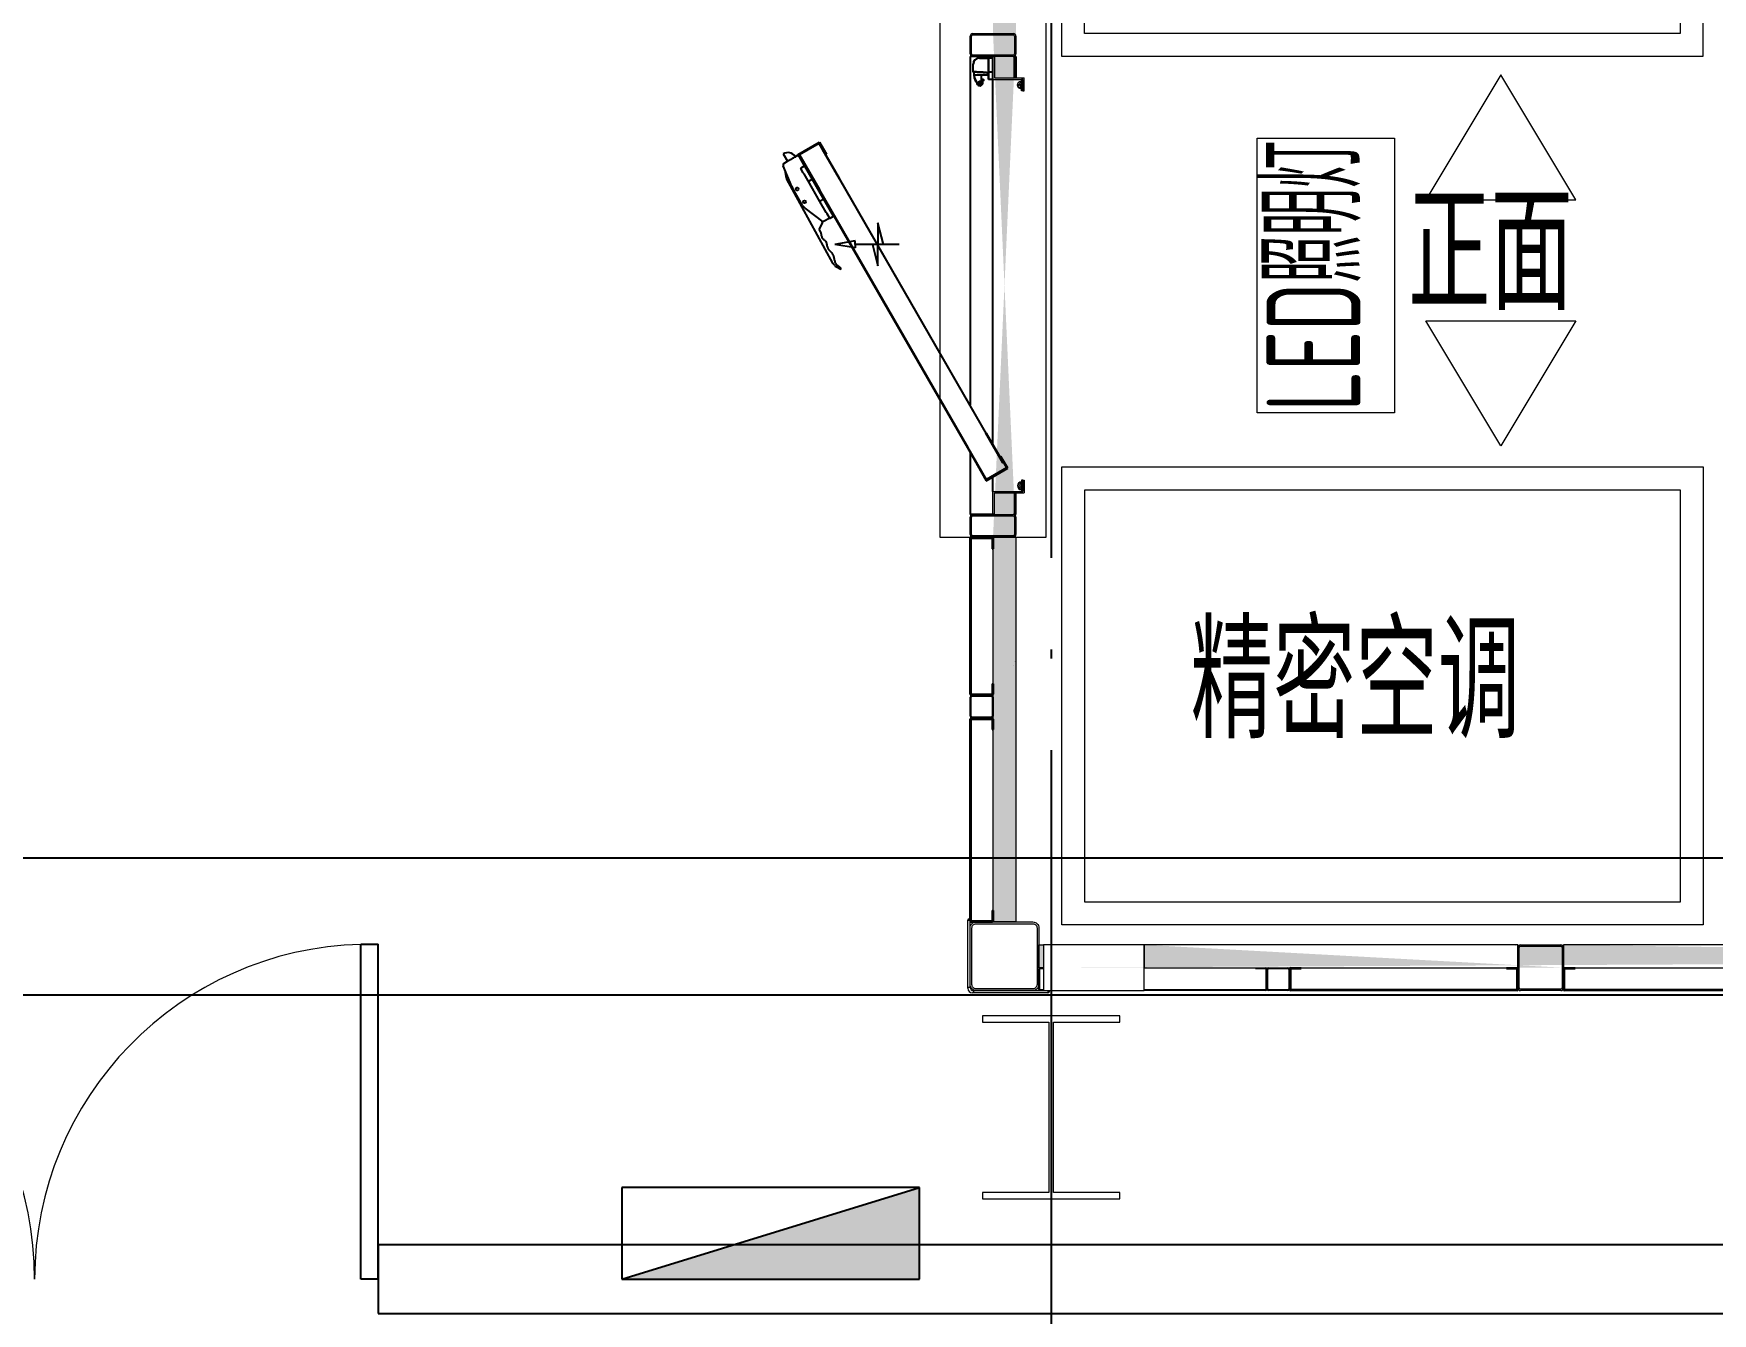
# Model space of a CAD drawing. Extents: x 758840 to 1108724, y -102573 to 143521.
# Drawn here: x 865511 to 869177, y 63888 to 66682 of the extents above; entities that cross this region are included whole.
import ezdxf

# ---------------------------------------------------------------- set-up
doc = ezdxf.new("R2010")
doc.units = 0
doc.header["$LTSCALE"] = 1000
doc.header["$MEASUREMENT"] = 0
for name, pattern in [('CENTER', [2, 1.25, -0.25, 0.25, -0.25]), ('DASHDOT', [1, 0.5, -0.25, 0, -0.25]), ('DOTE', [2.42, 2, -0.2, 0.02, -0.2])]:
    doc.linetypes.add(name, pattern=pattern)
for name, color, linetype in [('02电气-设备', 255, 'Continuous'), ('02电气-设备基础', 252, 'Continuous'), ('DOOR_FIRE', 4, 'Continuous'), ('DOTE', 8, 'DOTE'), ('DX', 3, 'DASHDOT'), ('EQUIP_消火栓', 7, 'Continuous'), ('HATCH', 4, 'Continuous'), ('hdt-101供电设计', 6, 'Continuous'), ('LWIRE', 1, 'Continuous'), ('WALL-MOVE', 6, 'Continuous'), ('空调标注', 3, 'Continuous')]:
    doc.layers.add(name, color=color, linetype=linetype)
for name, color, linetype, lineweight in [('ACS_KT_LH', 51, 'ACS-LH', 60), ('细实线', 3, 'Continuous', 5), ('钢柱', 51, 'Continuous', 13)]:
    doc.layers.add(name, color=color, linetype=linetype, lineweight=lineweight)
doc.styles.add('Huarun_ziti', font='gbenor.shx', dxfattribs={"width": 0.7, "bigfont": 'gbcbig.shx'})
doc.styles.get("Standard").update_dxf_attribs({"font": 'gbenor.shx', "bigfont": 'gbcbig.shx'})
doc.styles.add('宋体', font='', dxfattribs={"width": 0.7})
doc.styles.get('宋体').set_extended_font_data('SimSun')
doc.linetypes.add('ACS-LH', pattern='A,1,-0.25,1,-0.25,1,-0.25,1,-0.4,["LH",宋体,S=0.25,R=0,X=-0.2,Y=-0.1],-0.4', length=5.55)

# ---------------------------------------------------------------- blocks, each defined once
blk = doc.blocks.new('40KW CRAC-1')
at = {"layer": 'DX', "linetype": 'ByBlock', "lineweight": 13}
for points in [[(-1400, 0), (-1400, 1000), (0, 1000), (0, 0)], [(-1350, 50), (-1350, 950), (-50, 950), (-50, 50)]]:
    blk.add_lwpolyline(points, close=True, dxfattribs=at)
at = {"layer": 'LWIRE', "lineweight": -3}
blk.add_text('精密空调', height=250, dxfattribs=at).set_placement((-1118.9, 407.3))
blk = doc.blocks.new('dfgfdgdf')
at = {"lineweight": 15}
h = blk.add_hatch(dxfattribs=at)
h.set_pattern_fill('ANSI35', color=2, scale=0.9)
h.set_pattern_definition([(45, (0, 0), (-4.041115254, 4.041115254), []), (45, (4.041, 0), (-4.041115254, 4.041115254), [7.14375, -1.42875, 0, -1.42875])])
h.paths.add_polyline_path([(1999348.3, 678429.3), (1999331.3, 678429.3, 1)])
blk.add_line((1999352.3, 678432.3), (1999327.3, 678432.3))
at = {"color": 0, "lineweight": 15}
for p, q in [((1999352.3, 678432.3), (1999327.3, 678432.3)), ((1999327.3, 678432.3), (1999327.3, 678429.3)), ((1999327.3, 678429.3), (1999352.3, 678429.3)), ((1999352.3, 678432.3), (1999352.3, 678429.3))]:
    blk.add_line(p, q, dxfattribs=at)
blk.add_arc((1999339.8, 678429.3), 8.49, 180, 360, dxfattribs=at)
blk = doc.blocks.new('BD4-PAL0101-LVPM-07')
at = {"ltscale": 5}
h = blk.add_hatch(dxfattribs=at)
h.set_pattern_fill('隔热材料01', color=8, scale=80, angle=225)
h.set_pattern_definition([(135, (10236449.1, -3421976.445), (-28.28427125, -28.28427125), [4.0142, -35.9858]), (135, (10236470.29, -3421955.255), (-28.28427125, -28.28427125), [4.0142, -35.9858]), (315, (10236436.666, -3421950.493), (28.28427125, 28.28427125), [4.0142, -35.9858]), (315, (10236444.34, -3421942.82), (28.28427125, 28.28427125), [4.0142, -35.9858]), (45, (10236421.81, -3421956.26), (-28.28427125, 28.28427125), [40.0194, 0.0194]), (360, (10236431.123, -3421949.784), (28.2842, -28.2842), [3.4144, -53.1542]), (341.56505, (10236406.253, -3421978.068), (28.284169758, -28.28429741), [2.244, -87.1988]), (341.56505, (10236434.537, -3421949.784), (28.284169758, -28.28429741), [2.244, -87.1988]), (18.43495, (10236398.58, -3421979.487), (28.28429741, -28.28416976), [4.488, -84.9548]), (18.43495, (10236426.865, -3421951.203), (28.28429741, -28.28416976), [4.488, -84.9548]), (288.43495, (10236411.22, -3421981.616), (28.28429741, -28.284169758), [21.3712, -68.0716]), (288.43495, (10236439.504, -3421953.332), (28.28429741, -28.284169758), [21.3712, -68.0716]), (341.56505, (10236420.817, -3422004.729), (28.284169758, -28.28429741), [2.244, -87.1988]), (341.56505, (10236449.1, -3421976.445), (28.284169758, -28.28429741), [2.244, -87.1988]), (360, (10236451.23, -3421977.154), (28.2842, -28.2842), [3.4144, -53.1542]), (18.43495, (10236426.36, -3422005.44), (28.28429741, -28.28416976), [4.488, -84.9548]), (18.43495, (10236454.644, -3421977.154), (28.28429741, -28.28416976), [4.488, -84.9548]), (270, (10236471, -3421957.384), (28.2842, -28.2842), [3.4144, -53.1542]), (288.43495, (10236442.006, -3421983.539), (28.28429741, -28.284169758), [2.244, -87.1988]), (288.43495, (10236470.29, -3421955.255), (28.28429741, -28.284169758), [2.244, -87.1988]), (251.56505, (10236442.716, -3421989.082), (28.28416976, -28.28429741), [4.488, -84.9548]), (251.56505, (10236471, -3421960.798), (28.28416976, -28.28429741), [4.488, -84.9548]), (341.56505, (10236418.894, -3421973.943), (28.284169758, -28.28429741), [21.3712, -68.0716]), (341.56505, (10236447.178, -3421945.658), (28.284169758, -28.28429741), [21.3712, -68.0716]), (270, (10236443.63, -3421937.277), (28.2842, -28.2842), [3.4144, -53.1542]), (288.43495, (10236415.346, -3421968.975), (28.28429741, -28.284169758), [2.244, -87.1988]), (288.43495, (10236443.63, -3421940.691), (28.28429741, -28.284169758), [2.244, -87.1988]), (251.56505, (10236416.765, -3421961.303), (28.28416976, -28.28429741), [4.488, -84.9548]), (251.56505, (10236445.05, -3421933.02), (28.28416976, -28.28429741), [4.488, -84.9548])])
edge = h.paths.add_edge_path()
edge.add_line((1914681.1, 709223.1), (1914681.1, 710173.1))
edge.add_line((1914631.1, 710173.1), (1914631.1, 709223.1))
edge.add_line((1914681.1, 708123.1), (1914681.1, 707283.1))
edge.add_line((1914631.1, 707283.1), (1914631.1, 708123.1))
h = blk.add_hatch(dxfattribs=at)
h.set_pattern_fill('隔热材料01', color=8, scale=80, angle=45)
h.set_pattern_definition([(315, (-6393581, 4851932.706), (28.28427125, 28.28427125), [4.0142, -35.9858]), (315, (-6393602.19, 4851911.516), (28.28427125, 28.28427125), [4.0142, -35.9858]), (135, (-6393568.565, 4851906.755), (-28.28427125, -28.28427125), [4.0142, -35.9858]), (135, (-6393576.24, 4851899.08), (-28.28427125, -28.28427125), [4.0142, -35.9858]), (225, (-6393553.707, 4851912.52), (28.28427125, -28.28427125), [40.0194, 0.0194]), (180, (-6393563.022, 4851906.045), (-28.2842, 28.2842), [3.4144, -53.1542]), (161.56505, (-6393538.152, 4851934.33), (-28.284169758, 28.28429741), [2.244, -87.1988]), (161.56505, (-6393566.436, 4851906.045), (-28.284169758, 28.28429741), [2.244, -87.1988]), (198.43495, (-6393530.48, 4851935.75), (-28.28429741, 28.28416976), [4.488, -84.9548]), (198.43495, (-6393558.764, 4851907.464), (-28.28429741, 28.28416976), [4.488, -84.9548]), (108.43495, (-6393543.119, 4851937.877), (-28.28429741, 28.284169758), [21.3712, -68.0716]), (108.43495, (-6393571.403, 4851909.593), (-28.28429741, 28.284169758), [21.3712, -68.0716]), (161.56505, (-6393552.715, 4851960.99), (-28.284169758, 28.28429741), [2.244, -87.1988]), (161.56505, (-6393581, 4851932.706), (-28.284169758, 28.28429741), [2.244, -87.1988]), (180, (-6393583.129, 4851933.415), (-28.2842, 28.2842), [3.4144, -53.1542]), (198.43495, (-6393558.26, 4851961.7), (-28.28429741, 28.28416976), [4.488, -84.9548]), (198.43495, (-6393586.543, 4851933.415), (-28.28429741, 28.28416976), [4.488, -84.9548]), (90, (-6393602.9, 4851913.645), (-28.2842, 28.2842), [3.4144, -53.1542]), (108.43495, (-6393573.905, 4851939.8), (-28.28429741, 28.284169758), [2.244, -87.1988]), (108.43495, (-6393602.19, 4851911.516), (-28.28429741, 28.284169758), [2.244, -87.1988]), (71.56505, (-6393574.615, 4851945.343), (-28.28416976, 28.28429741), [4.488, -84.9548]), (71.56505, (-6393602.9, 4851917.06), (-28.28416976, 28.28429741), [4.488, -84.9548]), (161.56505, (-6393550.793, 4851930.204), (-28.284169758, 28.28429741), [21.3712, -68.0716]), (161.56505, (-6393579.077, 4851901.92), (-28.284169758, 28.28429741), [21.3712, -68.0716]), (90, (-6393575.53, 4851893.538), (-28.2842, 28.2842), [3.4144, -53.1542]), (108.43495, (-6393547.244, 4851925.237), (-28.28429741, 28.284169758), [2.244, -87.1988]), (108.43495, (-6393575.529, 4851896.952), (-28.28429741, 28.284169758), [2.244, -87.1988]), (71.56505, (-6393548.664, 4851917.564), (-28.28416976, 28.28429741), [4.488, -84.9548]), (71.56505, (-6393576.948, 4851889.28), (-28.28416976, 28.28429741), [4.488, -84.9548])])
edge = h.paths.add_edge_path()
edge.add_line((1914731.1, 707183.1), (1914731.1, 707233.1))
edge.add_line((1914741, 707233.1), (1914741, 707183.1))
edge.add_line((1914961.1, 707183.1), (1915777, 707183.1))
edge.add_line((1915777, 707233.1), (1914961.1, 707233.1))
edge.add_line((1915877, 707183.1), (1917641.1, 707183.1))
edge.add_line((1917641.1, 707233.1), (1915877, 707233.1))
edge.add_line((1919291.1, 707183.1), (1924487.1, 707183.1))
edge.add_line((1924487.1, 707233.1), (1919291.1, 707233.1))
edge.add_line((1924587.1, 707183.1), (1928137.1, 707183.1))
edge.add_line((1928137.1, 707233.1), (1924587.1, 707233.1))
edge = h.paths.add_edge_path(flags=17)
edge.add_line((1924487.1, 707183.1), (1924487.1, 707233.1))
edge.add_line((1924587.1, 707233.1), (1924587.1, 707183.1))
edge.add_line((1919291.1, 707233.1), (1919291.1, 707183.1))
edge.add_line((1917641.1, 707183.1), (1917641.1, 707233.1))
edge.add_line((1914961.1, 707233.1), (1914961.1, 707183.1))
edge.add_line((1928137.1, 707183.1), (1928137.1, 707233.1))
at = {"layer": 'HATCH'}
h = blk.add_hatch(dxfattribs=at)
h.set_pattern_fill('ANSI32', color=256, angle=240)
h.set_pattern_definition([(285, (2209968.956, 1777482.53), (9.200443495, 2.465251405), []), (285, (2209966.711, 1777478.641), (9.200443495, 2.465251405), [])])
h.paths.add_polyline_path([(1914251.6, 708983.1), (1914208.3, 708958.1), (1914252, 708882.4), (1914250.6, 708880.8), (1914205.6, 708958.8), (1914252.3, 708985.8), (1914267.3, 708959.8), (1914265.6, 708958.8), (1914258.6, 708971)])
h = blk.add_hatch(dxfattribs=at)
h.set_pattern_fill('ISO02W100', color=256, scale=0.5, angle=330)
h.set_pattern_definition([(330, (2209968.9557, 1777482.5296), (1.25, 2.1650635095), [6, -1.5])])
h.paths.add_polyline_path([(1914258.6, 708971), (1914265.6, 708958.8), (1914295.6, 708906.8), (1914294.8, 708906.3), (1914257.7, 708970.5)])
h = blk.add_hatch(dxfattribs=at)
h.set_pattern_fill('ANSI32', color=256, angle=180)
h.set_pattern_definition([(225, (4927132.672, 1697487.364), (6.73519209, -6.73519209), []), (225, (4927128.182, 1697487.364), (6.73519209, -6.73519209), [])])
h.paths.add_polyline_path([(1914660.4, 708274.4), (1914617.1, 708249.4), (1914573.4, 708325.1), (1914571.4, 708324.7), (1914616.4, 708246.7), (1914663.2, 708273.7), (1914648.2, 708299.6), (1914646.4, 708298.6), (1914653.4, 708286.5)])
h = blk.add_hatch(dxfattribs=at)
h.set_pattern_fill('ISO02W100', color=256, scale=0.5, angle=270)
h.set_pattern_definition([(270, (4927132.6724, 1697487.3644), (2.5, -5e-16), [6, -1.5])])
h.paths.add_polyline_path([(1914653.4, 708286.5), (1914646.4, 708298.6), (1914616.4, 708350.7), (1914615.5, 708350.2), (1914652.6, 708286)])
at = {"lineweight": 15}
for p, q in [((1914514.8, 709317.6), (1914514.8, 708123.1)), ((1914747.3, 708123.1), (1914747.3, 709317.6)), ((1914631, 709173.1), (1914631, 709123.1)), ((1914634, 709173.1), (1914634, 709126.1)), ((1914634, 709126.1), (1914699, 709126.1)), ((1914699, 709098.1), (1914699, 709126.1)), ((1914631, 709123.1), (1914696, 709123.1)), ((1914696, 709123.1), (1914696, 709098.1)), ((1914696, 709098.1), (1914699, 709098.1)), ((1914696, 708223.1), (1914696, 708248.1)), ((1914696, 708248.1), (1914699, 708248.1)), ((1914699, 708248.1), (1914699, 708220.1)), ((1914631, 708173.1), (1914631, 708223.1)), ((1914631, 708223.1), (1914696, 708223.1)), ((1914634, 708173.1), (1914634, 708220.1)), ((1914634, 708220.1), (1914699, 708220.1)), ((1914514.8, 708123.1), (1914747.3, 708123.1)), ((1914631.1, 707283.1), (1914631.1, 708123.1)), ((1914631.1, 708123.1), (1914681.1, 708123.1)), ((1914681.1, 708123.1), (1914681.1, 707283.1)), ((1914681.1, 707283.1), (1914631.1, 707283.1)), ((1914731.1, 707183.1), (1914731.1, 707233.1)), ((1914731.1, 707233.1), (1914741, 707233.1)), ((1914741, 707233.1), (1914741, 707183.1)), ((1915777, 707233.1), (1914961.1, 707233.1)), ((1914961.1, 707233.1), (1914961.1, 707183.1)), ((1915777, 707183.1), (1915777, 707233.1)), ((1915877, 707233.1), (1915877, 707183.1)), ((1917641.1, 707233.1), (1915877, 707233.1)), ((1914741, 707183.1), (1914731.1, 707183.1)), ((1914741, 707181.1), (1914741, 707183.1)), ((1914961.1, 707183.1), (1915777, 707183.1)), ((1915877, 707183.1), (1917641.1, 707183.1)), ((1914741, 707133.1), (1914741, 707135.1)), ((1914961.1, 707133.1), (1914961.1, 707135.1))]:
    blk.add_line(p, q, dxfattribs=at)
at = {"lineweight": -3}
for p, q in [((1914631, 709173.1), (1914581, 709173.1)), ((1914581, 709173.1), (1914581, 708412)), ((1914631, 708323.4), (1914631, 709123.1)), ((1914581, 708308), (1914581, 708173.1)), ((1914631, 708223.1), (1914631, 708255.1)), ((1914631, 708173.1), (1914581.1, 708173.1))]:
    blk.add_line(p, q, dxfattribs=at)
at = {"linetype": 'Continuous'}
for p, q in [((1914601.5, 709170.1), (1914601.5, 709169.6)), ((1914601.5, 709170.1), (1914631, 709170.1)), ((1914601.5, 709169.6), (1914621.5, 709169.6)), ((1914621, 709170.1), (1914621, 709134.8)), ((1914621.5, 709123.6), (1914621.5, 709169.5)), ((1914622, 709170.1), (1914622, 709169.8)), ((1914622, 709169.8), (1914631, 709169.8)), ((1914622, 709123.1), (1914622, 709169.7)), ((1914631, 709123.1), (1914631, 709170.1)), ((1914587.5, 709139.6), (1914587.5, 709156.1)), ((1914587.5, 709156.1), (1914588, 709156.1)), ((1914587.5, 709139.6), (1914588, 709139.6)), ((1914588, 709139.6), (1914588, 709156.1)), ((1914588, 709139.1), (1914588, 709139.6)), ((1914589.1, 709139.1), (1914589.1, 709132.2)), ((1914621.4, 709132.2), (1914589.1, 709132.2)), ((1914589.6, 709132.5), (1914589.6, 709139.1)), ((1914613.9, 709132.7), (1914597.3, 709132.7)), ((1914605.7, 709115.7), (1914605.7, 709132.2)), ((1914606.2, 709115.7), (1914606.2, 709132.7)), ((1914616.3, 709137.8), (1914616.2, 709137.3)), ((1914621.5, 709134.8), (1914621, 709134.8)), ((1914622, 709139.4), (1914631, 709139.4)), ((1914600.3, 709112.7), (1914600, 709112.3)), ((1914605.7, 709115.7), (1914606.2, 709115.7)), ((1914631, 709123.1), (1914622, 709123.1))]:
    blk.add_line(p, q, dxfattribs=at)
for p, q in [((1914632.5, 709173.1), (1914631, 709173.1)), ((1914205.6, 708958.8), (1914252.3, 708985.8)), ((1914251.6, 708983.1), (1914208.3, 708958.1)), ((1914265.6, 708958.8), (1914251.6, 708983.1)), ((1914252.3, 708985.8), (1914267.3, 708959.8)), ((1914250.6, 708880.8), (1914205.6, 708958.8)), ((1914283.1, 708824.4), (1914205.6, 708958.8)), ((1914208.3, 708958.1), (1914252, 708882.4)), ((1914620.1, 708344.2), (1914258.6, 708971)), ((1914267.3, 708959.8), (1914265.6, 708958.8)), ((1914294.8, 708906.3), (1914295.6, 708906.8)), ((1914294.8, 708906.3), (1914619.3, 708343.7)), ((1914250.6, 708880.8), (1914252, 708882.4)), ((1914250.6, 708880.8), (1914575.1, 708318.2)), ((1914576.8, 708319.2), (1914252, 708882.4)), ((1914391.9, 708762.8), (1914379.9, 708809.5)), ((1914379.9, 708809.5), (1914379.9, 708762.7)), ((1914329.9, 708770.4), (1914285.5, 708762.8)), ((1914329.9, 708755.3), (1914285.5, 708762.8)), ((1914329.9, 708762.8), (1914329.9, 708770.4)), ((1914425.9, 708762.8), (1914329.9, 708762.8)), ((1914329.9, 708762.8), (1914329.9, 708755.3)), ((1914367.9, 708762.8), (1914379.9, 708715.8)), ((1914379.9, 708715.8), (1914379.9, 708762.7)), ((1914571.4, 708324.7), (1914573.4, 708325.1)), ((1914571.4, 708324.7), (1914573.4, 708325.1)), ((1914571.4, 708324.7), (1914616.4, 708246.7)), ((1914617.1, 708249.4), (1914573.4, 708325.1)), ((1914615.5, 708350.2), (1914616.4, 708350.7)), ((1914615.5, 708350.2), (1914616.4, 708350.7)), ((1914648.2, 708299.6), (1914646.4, 708298.6)), ((1914646.4, 708298.6), (1914660.4, 708274.4)), ((1914663.2, 708273.7), (1914648.2, 708299.6)), ((1914616.4, 708246.7), (1914663.2, 708273.7)), ((1914660.4, 708274.4), (1914617.1, 708249.4)), ((1914634, 708173.1), (1914631, 708173.1))]:
    blk.add_line(p, q)
at = {"linetype": 'Continuous', "lineweight": 25}
for p, q in [((1914172.9, 708960.5), (1914182.3, 708944.3)), ((1914174.3, 708939.3), (1914182.3, 708944.3)), ((1914205.6, 708958.8), (1914199.2, 708954.8)), ((1914205.6, 708958.8), (1914206, 708958)), ((1914206, 708958), (1914206.1, 708958)), ((1914219.7, 708934.4), (1914206.1, 708958)), ((1914191.6, 708889.4), (1914172.8, 708934.4)), ((1914179.1, 708911.9), (1914177, 708924.3)), ((1914281.3, 708721.9), (1914181.2, 708905.4)), ((1914216.8, 708919.3), (1914211.7, 708928.3)), ((1914211.9, 708929.9), (1914219.7, 708934.4)), ((1914218.4, 708916.6), (1914216.8, 708919.3)), ((1914227.2, 708901.2), (1914218.4, 708916.6)), ((1914219.7, 708934.4), (1914225.1, 708924.9)), ((1914225.1, 708924.9), (1914227, 708921.6)), ((1914227, 708921.6), (1914236.4, 708905.4)), ((1914228.6, 708900.9), (1914236.4, 708905.4)), ((1914236.4, 708905.4), (1914261.4, 708862.1)), ((1914182.8, 708902.6), (1914182.6, 708902.5)), ((1914191, 708887.1), (1914191.2, 708887.2)), ((1914215.4, 708847.7), (1914193.3, 708886)), ((1914253.2, 708856.2), (1914227.2, 708901.2)), ((1914259.9, 708812.1), (1914220.7, 708841.8)), ((1914267, 708832.3), (1914253.2, 708856.2)), ((1914253.6, 708857.6), (1914261.4, 708862.1)), ((1914261.4, 708862.1), (1914275.7, 708837.3)), ((1914268.6, 708829.7), (1914267, 708832.3)), ((1914275.7, 708837.3), (1914277.6, 708834)), ((1914277.6, 708834), (1914283.1, 708824.4)), ((1914258.1, 708809.7), (1914251.6, 708795.6)), ((1914255.1, 708789.2), (1914251.6, 708795.6)), ((1914258, 708812.3), (1914256.9, 708814.3)), ((1914274.6, 708819.9), (1914260.9, 708812.6)), ((1914273.8, 708820.5), (1914268.6, 708829.7)), ((1914275.4, 708819.9), (1914283.1, 708824.4)), ((1914290.4, 708712.6), (1914296.7, 708708.9)), ((1914294.9, 708714.7), (1914299.5, 708710.4)), ((1914296.7, 708708.9), (1914299.5, 708710.4)), ((1914581.1, 707780.3), (1914581.1, 708120.9)), ((1914583.1, 707780.3), (1914583.1, 708120.9)), ((1914583.3, 708123.1), (1914628.9, 708123.1)), ((1914583.3, 708121.1), (1914628.9, 708121.1)), ((1914629.1, 708120.9), (1914629.1, 708098.1)), ((1914631.1, 708120.9), (1914631.1, 708098.1)), ((1914629.1, 708098.1), (1914631.1, 708098.1)), ((1914628.9, 707780.1), (1914583.3, 707780.1)), ((1914583.3, 707778.1), (1914628.9, 707778.1)), ((1914628.9, 707778.1), (1914583.3, 707778.1)), ((1914629.1, 707803.1), (1914631.1, 707803.1)), ((1914629.1, 707803.1), (1914629.1, 707780.3)), ((1914631.1, 707803.1), (1914631.1, 707780.3)), ((1914581.1, 707285.3), (1914581.1, 707725.9)), ((1914583.1, 707285.3), (1914583.1, 707725.9)), ((1914583.3, 707728.1), (1914628.9, 707728.1)), ((1914583.3, 707726.1), (1914628.9, 707726.1)), ((1914629.1, 707725.9), (1914629.1, 707703.1)), ((1914629.1, 707703.1), (1914631.1, 707703.1)), ((1914631.1, 707725.9), (1914631.1, 707703.1)), ((1914629.1, 707308.1), (1914631.1, 707308.1)), ((1914629.1, 707308.1), (1914629.1, 707285.3)), ((1914631.1, 707308.1), (1914631.1, 707285.3)), ((1914628.9, 707285.1), (1914583.3, 707285.1)), ((1914628.9, 707283.1), (1914583.3, 707283.1)), ((1914583.3, 707283.1), (1914628.9, 707283.1)), ((1915281.3, 707183.1), (1915304.1, 707183.1)), ((1915304.1, 707181.1), (1915304.1, 707183.1)), ((1915752.1, 707181.1), (1915752.1, 707183.1)), ((1915752.1, 707183.1), (1915774.9, 707183.1)), ((1915879.2, 707183.1), (1915902, 707183.1)), ((1915902, 707181.1), (1915902, 707183.1)), ((1915279.1, 707135.3), (1915279.1, 707180.9)), ((1915281.1, 707135.3), (1915281.1, 707180.9)), ((1915281.3, 707181.1), (1915304.1, 707181.1)), ((1915752.1, 707181.1), (1915774.9, 707181.1)), ((1915775.1, 707180.9), (1915775.1, 707135.3)), ((1915777.1, 707135.3), (1915777.1, 707180.9)), ((1915777.1, 707180.9), (1915777.1, 707135.3)), ((1915877, 707135.3), (1915877, 707180.9)), ((1915879, 707135.3), (1915879, 707180.9)), ((1915879.2, 707181.1), (1915902, 707181.1)), ((1915774.9, 707135.1), (1915281.3, 707135.1)), ((1915774.9, 707133.1), (1915281.3, 707133.1)), ((1916429.5, 707135.1), (1915879.2, 707135.1)), ((1916429.5, 707133.1), (1915879.2, 707133.1))]:
    blk.add_line(p, q, dxfattribs=at)
at = {"linetype": 'ByBlock', "lineweight": 15}
for p, q in [((1914681.1, 708123.1), (1914581.1, 708123.1)), ((1914576.1, 707138.1), (1914576.1, 707287.1)), ((1914576.1, 707287.1), (1914581.1, 707287.1)), ((1914731.1, 707233.1), (1914731.1, 707133.1)), ((1914961.1, 707233.1), (1914741, 707233.1)), ((1914741, 707233.1), (1914741, 707133.1)), ((1914961.1, 707133.1), (1914961.1, 707233.1)), ((1914581.1, 707140.1), (1914576.1, 707140.1)), ((1914751.1, 707128.1), (1914586.1, 707128.1)), ((1914588.1, 707133.1), (1914588.1, 707128.1)), ((1914741, 707133.1), (1914961.1, 707133.1)), ((1914751.1, 707133.1), (1914751.1, 707128.1))]:
    blk.add_line(p, q, dxfattribs=at)
at = {"linetype": 'Continuous', "lineweight": 15}
for p, q in [((1914658.6, 708122.6), (1914658.6, 708122.6)), ((1914680.8, 708077.7), (1914680.8, 708077.7)), ((1914675.6, 707843.3), (1914675.6, 707843.3)), ((1914677.4, 707851.3), (1914677.4, 707851.3)), ((1914679.5, 707851.8), (1914679.5, 707851.8)), ((1914680.3, 707830.7), (1914680.3, 707830.7)), ((1914632.2, 707764.1), (1914632.2, 707764.1)), ((1915757.9, 707232.4), (1915757.9, 707232.4)), ((1915772.6, 707231.9), (1915772.6, 707231.9)), ((1914733.3, 707183.1), (1914741, 707183.1)), ((1915204.1, 707181.1), (1915204.1, 707183.1)), ((1915204.1, 707183.1), (1915226.9, 707183.1)), ((1915271.7, 707183.6), (1915271.7, 707183.6)), ((1914731.1, 707135.3), (1914731.1, 707180.9)), ((1914733.1, 707135.3), (1914733.1, 707180.9)), ((1914733.3, 707181.1), (1914741, 707181.1)), ((1915204.1, 707181.1), (1915226.9, 707181.1)), ((1915227.1, 707180.9), (1915227.1, 707135.3)), ((1915229.1, 707135.3), (1915229.1, 707180.9)), ((1915229.1, 707180.9), (1915229.1, 707135.3)), ((1914741, 707135.1), (1914733.3, 707135.1)), ((1914741, 707133.1), (1914733.3, 707133.1)), ((1915226.9, 707135.1), (1914961.1, 707135.1)), ((1915226.9, 707133.1), (1914961.1, 707133.1))]:
    blk.add_line(p, q, dxfattribs=at)
for points in [[(1914681, 709173.1), (1914681, 709126.1), (1914678.3, 709126.1), (1914678.3, 709173.1)], [(1914681, 708173.1), (1914681, 708220.1), (1914678.3, 708220.1), (1914678.3, 708173.1)]]:
    blk.add_lwpolyline(points, close=True)
at = {"linetype": 'Continuous', "lineweight": 25, "flags": 128}
for points in [[(1914182.3, 708944.3), (1914182.4, 708944.3), (1914182.7, 708944.5), (1914183.2, 708944.8), (1914183.9, 708945.2), (1914184.8, 708945.7), (1914185.8, 708946.3), (1914187.1, 708947), (1914188.4, 708947.8), (1914190, 708948.7), (1914191.7, 708949.7), (1914193.5, 708950.7), (1914195.4, 708951.8), (1914197.4, 708953), (1914199.5, 708954.2), (1914201.6, 708955.4), (1914203.8, 708956.7), (1914206, 708958)], [(1914191, 708887.1), (1914190.9, 708887.2), (1914190.8, 708887.6), (1914190.5, 708888.1), (1914190.1, 708888.8), (1914189.6, 708889.6), (1914189.1, 708890.6), (1914188.5, 708891.7), (1914187.8, 708892.9), (1914187.1, 708894.2), (1914186.4, 708895.5), (1914185.8, 708896.7), (1914185.1, 708897.9), (1914184.5, 708899), (1914183.9, 708900), (1914183.5, 708900.9), (1914183.1, 708901.6), (1914182.8, 708902.1), (1914182.7, 708902.4), (1914182.6, 708902.5), (1914182.6, 708902.5)], [(1914260.9, 708812.6), (1914260.7, 708812.5), (1914260.5, 708812.4), (1914260.4, 708812.3), (1914260.2, 708812.2), (1914260.1, 708812.1), (1914260, 708812.1), (1914260, 708812.1), (1914259.9, 708812.1)]]:
    blk.add_lwpolyline(points, dxfattribs=at)
for points in [[(1914295.6, 708906.8), (1914258.6, 708971), (1914257.7, 708970.5), (1914294.8, 708906.3)], [(1914616.4, 708350.7), (1914653.4, 708286.5), (1914652.6, 708286), (1914615.5, 708350.2)]]:
    blk.add_lwpolyline(points)
at = {"linetype": 'Continuous'}
for radius in [3.25, 1.75]:
    blk.add_circle((1914602.1, 709115.7), radius, dxfattribs=at)
blk.add_circle((1914608.6, 709121.4), 1.99)
at = {"linetype": 'Continuous', "lineweight": 25}
for centre in [(1914203.2, 708883.6), (1914219.2, 708855.8)]:
    blk.add_circle(centre, 3, dxfattribs=at)
at = {"linetype": 'Continuous'}
for centre, radius, start, end in [((1914601.5, 709156.1), 14, 90, 180), ((1914601.5, 709156.1), 13.5, 90, 180), ((1914622, 709169.6), 0.5, 90.0307, 180.0307), ((1914615, 709169.5), 6.52, 359.9998, 0.7102), ((1914618.7, 709169.7), 3.26, 359.9989, 1.4196), ((1914588, 709139.6), 0.5, 180, 269.877), ((1914587.5, 708906.6), 232.9, 82.8973, 89.877), ((1914587.5, 708906.6), 232.4, 82.8973, 89.877), ((1914612.7, 709132.2), 23.6, 180, 237.6083), ((1914612.7, 709132.2), 23.1, 180, 237.6083), ((1914615.5, 709131.3), 6, 0, 82.8973), ((1914615.5, 709131.3), 6.5, 32.2064, 82.8973), ((1914609.2, 709131.2), 12.3, 6.639, 8.0783), ((1914609.5, 709131.3), 12, 6.1504, 6.6338), ((1914602.1, 709115.7), 6.5, 177.5273, 50.7667), ((1914602.1, 709115.7), 6, 181.7783, 46.7896), ((1914602.2, 709115.7), 4, 237.6083, 0), ((1914602.2, 709115.7), 3.5, 237.6083, 0), ((1914622, 709123.6), 0.5, 180, 270)]:
    blk.add_arc(centre, radius, start, end, dxfattribs=at)
at = {"linetype": 'Continuous', "lineweight": 25}
for centre, radius, start, end in [((1914182.9, 708943.2), 20, 35.6951, 119.9999), ((1914176.5, 708935.9), 4, 121.9999, 202.7467), ((1914198.9, 708914.9), 20, 188.5112, 190.4112), ((1914219.3, 708901), 30, 202.7467, 209.9999), ((1914228.1, 708901.7), 1, 209.9935, 299.9935), ((1914232.7, 708857.7), 20, 209.9999, 232.8925), ((1914254.1, 708856.7), 1, 119.9935, 209.9935), ((1914255.4, 708810.9), 3, 335.366, 28.1526), ((1914303.2, 708734.1), 25, 224.8765, 239.298), ((1914583.3, 708120.9), 2.2, 90, 180), ((1914583.3, 708120.9), 0.2, 90, 180), ((1914628.9, 708120.9), 2.2, 0, 90), ((1914628.9, 708120.9), 0.2, 0, 90), ((1914583.3, 707780.3), 2.2, 180, 270), ((1914583.3, 707780.3), 0.2, 180, 270), ((1914628.9, 707780.3), 0.2, 270, 0), ((1914628.9, 707780.3), 2.2, 270, 0), ((1914583.3, 707725.9), 2.2, 90, 180), ((1914583.3, 707725.9), 0.2, 90, 180), ((1914628.9, 707725.9), 2.2, 0, 90), ((1914628.9, 707725.9), 0.2, 0, 90), ((1914583.3, 707285.3), 2.2, 180, 270), ((1914583.3, 707285.3), 0.2, 180, 270), ((1914628.9, 707285.3), 0.2, 270, 0), ((1914628.9, 707285.3), 2.2, 270, 0), ((1915281.3, 707180.9), 2.2, 90, 180), ((1915774.9, 707180.9), 2.2, 0, 90), ((1915879.2, 707180.9), 2.2, 90, 180), ((1915281.3, 707180.9), 0.2, 90, 180), ((1915774.9, 707180.9), 0.2, 0, 90), ((1915879.2, 707180.9), 0.2, 90, 180), ((1915281.3, 707135.3), 2.2, 180, 270), ((1915281.3, 707135.3), 0.2, 180, 270), ((1915774.9, 707135.3), 0.2, 270, 0), ((1915774.9, 707135.3), 2.2, 270, 0), ((1915879.2, 707135.3), 2.2, 180, 270), ((1915879.2, 707135.3), 0.2, 180, 270)]:
    blk.add_arc(centre, radius, start, end, dxfattribs=at)
at = {"linetype": 'ByBlock', "lineweight": 15}
for centre, radius, start, end in [((1914579.1, 707287.1), 3, 90, 180), ((1914586.1, 707138.1), 10, 180, 270), ((1914588.1, 707140.1), 7, 180, 270), ((1914751.1, 707131.1), 3, 270, 0)]:
    blk.add_arc(centre, radius, start, end, dxfattribs=at)
at = {"linetype": 'Continuous', "lineweight": 15}
for centre, radius, start, end in [((1914733.3, 707180.9), 2.2, 90, 180), ((1915226.9, 707180.9), 2.2, 0, 90), ((1914733.3, 707180.9), 0.2, 90, 180), ((1915226.9, 707180.9), 0.2, 0, 90), ((1914733.3, 707135.3), 2.2, 180, 270), ((1914733.3, 707135.3), 0.2, 180, 270), ((1915226.9, 707135.3), 0.2, 270, 0), ((1915226.9, 707135.3), 2.2, 270, 0)]:
    blk.add_arc(centre, radius, start, end, dxfattribs=at)
at = {"linetype": 'Continuous', "lineweight": 25}
for centre, major_axis, ratio, start_param, end_param in [((1914212.5, 708928.8), (-0.65, 1.12), 0.770402, 0, 1.570796), ((1914274.7, 708821), (-0.65, 1.13), 0.766044, 1.570796, 2.407056), ((1914274.7, 708821), (-0.65, 1.13), 0.766044, 2.407056, 3.141593)]:
    blk.add_ellipse(centre, major_axis=major_axis, ratio=ratio, start_param=start_param, end_param=end_param, dxfattribs=at)
at = {"linetype": 'Continuous'}
for points, knots in [([(1914621.5, 709169.6), (1914621.5, 709169.7), (1914621.6, 709169.7), (1914621.7, 709169.8), (1914621.8, 709169.8), (1914621.9, 709169.8), (1914622, 709169.8)], [0, 0, 0, 0, 0.389192, 0.527509, 0.678026, 1, 1, 1, 1]), ([(1914621.5, 709169.5), (1914621.5, 709169.5), (1914621.5, 709169.6), (1914621.5, 709169.6), (1914621.6, 709169.6), (1914621.7, 709169.7), (1914621.8, 709169.7), (1914621.9, 709169.7), (1914622, 709169.7)], [0, 0, 0, 0, 0.080311, 0.16989, 0.274034, 0.394487, 0.679099, 1, 1, 1, 1]), ([(1914597.3, 709132.7), (1914597.3, 709132.7), (1914597.2, 709132.7), (1914597.1, 709132.7), (1914597, 709132.7), (1914597, 709132.7), (1914596.9, 709132.7), (1914596.8, 709132.7), (1914596.8, 709132.7), (1914596.8, 709132.6), (1914596.8, 709132.6), (1914596.8, 709132.6)], [0, 0, 0, 0, 0.193349, 0.37967, 0.551242, 0.701751, 0.82558, 0.91801, 0.975918, 0.991706, 1, 1, 1, 1]), ([(1914597.3, 709132.5), (1914597.2, 709132.5), (1914597.1, 709132.5), (1914597, 709132.4), (1914596.9, 709132.4), (1914596.8, 709132.3), (1914596.8, 709132.3), (1914596.8, 709132.2), (1914596.8, 709132.2)], [0, 0, 0, 0, 0.318418, 0.601539, 0.722113, 0.826859, 0.917754, 1, 1, 1, 1]), ([(1914597.3, 709132.2), (1914597.3, 709132.2), (1914597.3, 709132.2), (1914597.3, 709132.2), (1914597.3, 709132.2), (1914597.3, 709132.2), (1914597.3, 709132.3), (1914597.3, 709132.3), (1914597.3, 709132.3), (1914597.3, 709132.4), (1914597.3, 709132.4), (1914597.3, 709132.5)], [0, 0, 0, 0, 0.004306, 0.017161, 0.038493, 0.068226, 0.152399, 0.268094, 0.413401, 0.585904, 1, 1, 1, 1]), ([(1914621, 709134.8), (1914621, 709134.7), (1914621.2, 709134.1), (1914621.3, 709133.4), (1914621.4, 709133)], [0, 0, 0, 0, 0.25148, 1, 1, 1, 1]), ([(1914621.5, 709139.2), (1914621.5, 709139.2), (1914621.5, 709139.2), (1914621.5, 709139.3), (1914621.6, 709139.3), (1914621.7, 709139.4), (1914621.8, 709139.4), (1914621.9, 709139.4), (1914622, 709139.4)], [0, 0, 0, 0, 0.080311, 0.16989, 0.274034, 0.394487, 0.679099, 1, 1, 1, 1])]:
    blk.add_open_spline(points, degree=3, knots=knots, dxfattribs=at)
at = {"linetype": 'Continuous', "lineweight": 25}
for points, knots in [([(1914181.2, 708905.4), (1914181.2, 708905.4), (1914181.2, 708905.4), (1914181.2, 708905.5), (1914181.2, 708905.5), (1914181.2, 708905.5), (1914181.1, 708905.7), (1914180.7, 708906.4), (1914180.2, 708907.7), (1914179.6, 708909.4), (1914179.3, 708910.7), (1914179.2, 708911.3)], [0, 0, 0, 0, 0.000472, 0.001102, 0.002314, 0.007063, 0.025853, 0.100787, 0.400751, 0.698075, 1, 1, 1, 1]), ([(1914263.7, 708771.4), (1914262.9, 708771.9), (1914261.4, 708773.1), (1914259.5, 708775.2), (1914258.1, 708777.7), (1914257.2, 708780.5), (1914256.6, 708783.4), (1914256, 708786.3), (1914255.4, 708788.2), (1914255.1, 708789.2)], [0, 0, 0, 0, 0.139985, 0.280152, 0.420261, 0.56011, 0.706673, 0.853191, 1, 1, 1, 1]), ([(1914263.7, 708771.4), (1914264.1, 708771), (1914264.8, 708770.5), (1914265.4, 708769.8), (1914265.6, 708769.4), (1914265.8, 708769.2), (1914265.9, 708769), (1914265.9, 708768.9), (1914266, 708768.8), (1914266, 708768.8), (1914266, 708768.7), (1914266, 708768.7), (1914266, 708768.7), (1914266, 708768.7), (1914266, 708768.7)], [0, 0, 0, 0, 0.481251, 0.653153, 0.771122, 0.850158, 0.902214, 0.93624, 0.958507, 0.973197, 0.986566, 0.992393, 0.997095, 1, 1, 1, 1]), ([(1914266, 708768.7), (1914266, 708768.7), (1914266.5, 708767.6), (1914267.3, 708765.4), (1914268.1, 708761.7), (1914268.8, 708758.4), (1914269.7, 708755.7), (1914270.5, 708753.8), (1914271.6, 708752.2), (1914273.1, 708750.2), (1914275.4, 708747.7), (1914278.2, 708745), (1914279.8, 708742.8), (1914280.4, 708741.8)], [0, 0, 0, 0, 0.000002, 0.113086, 0.227962, 0.36482, 0.434206, 0.503485, 0.562184, 0.620942, 0.741073, 0.888612, 1, 1, 1, 1]), ([(1914280.4, 708741.8), (1914280.4, 708741.8), (1914280.4, 708741.8), (1914280.4, 708741.8), (1914280.5, 708741.7), (1914280.6, 708741.4), (1914280.9, 708740.8), (1914281.2, 708740.3), (1914281.4, 708740)], [0, 0, 0, 0, 0.010373, 0.023976, 0.049157, 0.137104, 0.561008, 1, 1, 1, 1]), ([(1914285.5, 708716.4), (1914285, 708716.9), (1914284.2, 708717.8), (1914283.2, 708719), (1914282.5, 708720), (1914282.1, 708720.6), (1914281.8, 708721.1), (1914281.7, 708721.4), (1914281.5, 708721.6), (1914281.5, 708721.7), (1914281.4, 708721.8), (1914281.4, 708721.8), (1914281.4, 708721.9), (1914281.3, 708721.9), (1914281.3, 708721.9), (1914281.3, 708721.9), (1914281.3, 708721.9), (1914281.3, 708721.9), (1914281.3, 708721.9), (1914281.3, 708721.9), (1914281.3, 708721.9), (1914281.3, 708721.9)], [0, 0, 0, 0, 0.285647, 0.520422, 0.679606, 0.786579, 0.858077, 0.905671, 0.937287, 0.958261, 0.972173, 0.981413, 0.987557, 0.991654, 0.994395, 0.996239, 0.997498, 0.998734, 0.999252, 0.999693, 1, 1, 1, 1]), ([(1914281.4, 708740), (1914281.6, 708739.4), (1914282.2, 708738.1), (1914282.6, 708736.7), (1914282.8, 708736)], [0, 0, 0, 0, 0.458562, 1, 1, 1, 1]), ([(1914282.8, 708736), (1914283.1, 708734.8), (1914283.7, 708732.5), (1914284.4, 708729.1), (1914285.3, 708725.7), (1914286.4, 708722.7), (1914287.9, 708720.1), (1914289.7, 708717.9), (1914292, 708716.1), (1914293.9, 708715.2), (1914294.9, 708714.7)], [0, 0, 0, 0, 0.13747, 0.275749, 0.412596, 0.54685, 0.651576, 0.758535, 0.872548, 1, 1, 1, 1])]:
    blk.add_open_spline(points, degree=3, knots=knots, dxfattribs=at)
at = {"layer": 'ACS_KT_LH', "linetype": 'ByBlock', "lineweight": 15}
for p, q in [((1915740, 709133), (1915576, 708860)), ((1915903.9, 708860), (1915740, 709133)), ((1915576, 708860), (1915903.9, 708860)), ((1915576, 708595.8), (1915903.9, 708595.8)), ((1915740, 708322.8), (1915576, 708595.8)), ((1915903.9, 708595.8), (1915740, 708322.8))]:
    blk.add_line(p, q, dxfattribs=at)
at = {"layer": 'hdt-101供电设计', "lineweight": 15}
for p, q in [((1915207.8, 708394.9), (1915207.8, 708994.9)), ((1915207.8, 708994.9), (1915507.8, 708994.9)), ((1915507.8, 708994.9), (1915507.8, 708394.9)), ((1915507.8, 708394.9), (1915207.8, 708394.9))]:
    blk.add_line(p, q, dxfattribs=at)
at = {"layer": '空调标注', "linetype": 'ByBlock', "lineweight": 15}
for p, q in [((1914579.1, 707290.1), (1914581.1, 707290.1)), ((1914581.1, 707140.1), (1914581.1, 707290.1)), ((1914588.1, 707133.1), (1914754.1, 707133.1)), ((1914754.1, 707131.1), (1914754.1, 707133.1))]:
    blk.add_line(p, q, dxfattribs=at)
at = {"layer": '细实线', "linetype": 'ByBlock', "lineweight": 15}
for p, q in [((1914581.1, 709179.1), (1914581.1, 709217.1)), ((1914584.1, 709179.1), (1914584.1, 709217.1)), ((1914587.1, 709223.1), (1914675.1, 709223.1)), ((1914587.1, 709220.1), (1914675.1, 709220.1)), ((1914678.1, 709217.1), (1914678.1, 709179.1)), ((1914681.1, 709217.1), (1914681.1, 709179.1)), ((1914675.1, 709176.1), (1914587.1, 709176.1)), ((1914675.1, 709173.1), (1914587.1, 709173.1)), ((1914587.1, 708173.1), (1914675.1, 708173.1)), ((1914581.1, 708129.1), (1914581.1, 708167.1)), ((1914584.1, 708129.1), (1914584.1, 708167.1)), ((1914587.1, 708170.1), (1914675.1, 708170.1)), ((1914678.1, 708167.1), (1914678.1, 708129.1)), ((1914681.1, 708167.1), (1914681.1, 708129.1)), ((1914675.1, 708126.1), (1914587.1, 708126.1)), ((1914675.1, 708123.1), (1914587.1, 708123.1))]:
    blk.add_line(p, q, dxfattribs=at)
at = {"layer": '细实线', "lineweight": 15}
for p, q in [((1914581.1, 707732.1), (1914581.1, 707774.1)), ((1914583.1, 707732.1), (1914583.1, 707774.1)), ((1914585.1, 707778.1), (1914627.1, 707778.1)), ((1914585.1, 707776.1), (1914627.1, 707776.1)), ((1914629.1, 707774.1), (1914629.1, 707732.1)), ((1914631.1, 707774.1), (1914631.1, 707732.1)), ((1914627.1, 707730.1), (1914585.1, 707730.1)), ((1914627.1, 707728.1), (1914585.1, 707728.1)), ((1915777, 707139.1), (1915777, 707227.1)), ((1915780, 707139.1), (1915780, 707227.1)), ((1915783, 707233.1), (1915871, 707233.1)), ((1915783, 707230.1), (1915871, 707230.1)), ((1915874, 707227.1), (1915874, 707139.1)), ((1915877, 707227.1), (1915877, 707139.1)), ((1915233.1, 707183.1), (1915275.1, 707183.1)), ((1915229.1, 707137.1), (1915229.1, 707179.1)), ((1915231.1, 707137.1), (1915231.1, 707179.1)), ((1915233.1, 707181.1), (1915275.1, 707181.1)), ((1915277.1, 707179.1), (1915277.1, 707137.1)), ((1915279.1, 707179.1), (1915279.1, 707137.1)), ((1915275.1, 707135.1), (1915233.1, 707135.1)), ((1915275.1, 707133.1), (1915233.1, 707133.1)), ((1915871, 707136.1), (1915783, 707136.1)), ((1915871, 707133.1), (1915783, 707133.1))]:
    blk.add_line(p, q, dxfattribs=at)
for points in [[(1914594.1, 707283.1), (1914718.1, 707283.1, -0.414214), (1914731.1, 707270.1), (1914731.1, 707146.1, -0.414214), (1914718.1, 707133.1), (1914594.1, 707133.1, -0.414214), (1914581.1, 707146.1), (1914581.1, 707270.1, -0.414214)], [(1914594.1, 707279.1), (1914718.1, 707279.1, -0.414214), (1914727.1, 707270.1), (1914727.1, 707146.1, -0.414214), (1914718.1, 707137.1), (1914594.1, 707137.1, -0.414214), (1914585.1, 707146.1), (1914585.1, 707270.1, -0.414214)]]:
    blk.add_lwpolyline(points, format="xyb", close=True, dxfattribs=at)
at = {"layer": '细实线', "linetype": 'ByBlock', "lineweight": 15}
for centre, radius, start, end in [((1914587.1, 709217.1), 6, 90, 180), ((1914587.1, 709217.1), 3, 90, 180), ((1914675.1, 709217.1), 6, 0, 90), ((1914675.1, 709217.1), 3, 0, 90), ((1914587.1, 709179.1), 6, 180, 270), ((1914587.1, 709179.1), 3, 180, 270), ((1914675.1, 709179.1), 6, 270, 0), ((1914675.1, 709179.1), 3, 270, 0), ((1914587.1, 708167.1), 6, 90, 180), ((1914675.1, 708167.1), 6, 0, 90), ((1914587.1, 708167.1), 3, 90, 180), ((1914675.1, 708167.1), 3, 0, 90), ((1914587.1, 708129.1), 6, 180, 270), ((1914587.1, 708129.1), 3, 180, 270), ((1914675.1, 708129.1), 6, 270, 0), ((1914675.1, 708129.1), 3, 270, 0)]:
    blk.add_arc(centre, radius, start, end, dxfattribs=at)
at = {"layer": '细实线', "lineweight": 15}
for centre, radius, start, end in [((1914585.1, 707774.1), 4, 90, 180), ((1914585.1, 707774.1), 2, 90, 180), ((1914627.1, 707774.1), 4, 0, 90), ((1914627.1, 707774.1), 2, 0, 90), ((1914585.1, 707732.1), 4, 180, 270), ((1914585.1, 707732.1), 2, 180, 270), ((1914627.1, 707732.1), 4, 270, 0), ((1914627.1, 707732.1), 2, 270, 0), ((1915783, 707227.1), 6, 90, 180), ((1915783, 707227.1), 3, 90, 180), ((1915871, 707227.1), 6, 0, 90), ((1915871, 707227.1), 3, 0, 90), ((1915233.1, 707179.1), 4, 90, 180), ((1915275.1, 707179.1), 4, 0, 90), ((1915233.1, 707179.1), 2, 90, 180), ((1915275.1, 707179.1), 2, 0, 90), ((1915233.1, 707137.1), 4, 180, 270), ((1915233.1, 707137.1), 2, 180, 270), ((1915275.1, 707137.1), 4, 270, 0), ((1915275.1, 707137.1), 2, 270, 0), ((1915783, 707139.1), 6, 180, 270), ((1915783, 707139.1), 3, 180, 270), ((1915871, 707139.1), 6, 270, 0), ((1915871, 707139.1), 3, 270, 0)]:
    blk.add_arc(centre, radius, start, end, dxfattribs=at)
at = {"lineweight": 15, "xscale": -1, "rotation": 270}
blk.add_blockref('dfgfdgdf', (1236263.7, -1290229.2), dxfattribs=at)
at = {"lineweight": 15, "rotation": 270}
blk.add_blockref('dfgfdgdf', (1236263.7, 2707575.4), dxfattribs=at)
at = {"layer": '02电气-设备', "color": 5, "ltscale": 5}
for p in [(1916181.1, 709173.1), (1916181.4, 707276.6)]:
    blk.add_blockref('40KW CRAC-1', p, dxfattribs=at)
at = {"linetype": 'ByBlock', "lineweight": 15}
blk.add_text('正面', height=250, dxfattribs=at).set_placement((1915537.1, 708619.6))
at = {"layer": 'hdt-101供电设计', "lineweight": 15, "style": 'Huarun_ziti', "width": 0.7}
blk.add_text('LED照明灯', height=204.8, rotation=90, dxfattribs=at).set_placement((1915433.1, 708398.1))
blk = doc.blocks.new('$TwtSys$00000434')
for p, q in [((-0.5, 0.5), (-0.5, -0.5)), ((-0.5, -0.5), (0.5, 0.5)), ((0.5, 0.5), (-0.5, 0.5)), ((0.5, -0.5), (0.5, 0.5)), ((-0.5, -0.5), (0.5, -0.5))]:
    blk.add_line(p, q)
blk.add_solid([(0.5, -0.5), (0.5, 0.5), (-0.5, -0.5)])
blk = doc.blocks.new('消火栓-半栋')
at = {"layer": 'EQUIP_消火栓', "linetype": 'CENTER', "xscale": 650, "yscale": 200, "zscale": 650}
blk.add_blockref('$TwtSys$00000434', (77987.3, 20325), dxfattribs=at)
blk = doc.blocks.new('$DorLib2D$00000002')
for p, q in [((-0.5, 0), (-0.5, 0.4875)), ((-0.475, 0.4875), (-0.5, 0.4875)), ((-0.475, 0), (-0.475, 0.4875)), ((0.475, 0), (0.475, 0.4875)), ((0.475, 0.4875), (0.5, 0.4875)), ((0.5, 0), (0.5, 0.4875)), ((-0.5, 0), (-0.475, 0)), ((0.5, 0), (0.475, 0))]:
    blk.add_line(p, q)
at = {"lineweight": 13}
for centre, start, end in [((-0.4875, 0), 0, 88.5307), ((0.4875, 0), 91.4693, 180)]:
    blk.add_arc(centre, 0.4875, start, end, dxfattribs=at)

msp = doc.modelspace()

# ---------------------------------------------------------------- linework, layer by layer
at = {"layer": '02电气-设备基础'}
msp.add_lwpolyline([(901460.28, 64582.52), (847360.28, 64582.52), (847360.28, 64882.52), (901460.28, 64882.52)], close=True, dxfattribs=at)
at = {"layer": 'DOTE'}
msp.add_line((867733.02, 103837.52), (867733.02, 34437.52), dxfattribs=at)
at = {"layer": 'WALL-MOVE'}
for p, q in [((874263.02, 64037.54), (866263.48, 64037.54)), ((866263.48, 64037.54), (866263.48, 63887.54)), ((866263.48, 63887.54), (874188.02, 63887.54))]:
    msp.add_line(p, q, dxfattribs=at)
at = {"layer": '钢柱'}
msp.add_lwpolyline([(867738.02, 64523.52), (867883.02, 64523.52), (867883.02, 64537.52), (867583.02, 64537.52), (867583.02, 64523.52), (867728.02, 64523.52), (867728.02, 64151.52), (867583.02, 64151.52), (867583.02, 64137.52), (867883.02, 64137.52), (867883.02, 64151.52), (867738.02, 64151.52), (867738.02, 64523.52)], dxfattribs=at)

# ---------------------------------------------------------------- block references
msp.add_blockref('消火栓-半栋', (789133.02, 43737.52))
at = {"layer": '02电气-设备'}
msp.add_blockref('BD4-PAL0101-LVPM-07', (-1047025.03, -642540.59), dxfattribs=at)
at = {"layer": 'DOOR_FIRE', "xscale": -1500, "yscale": -1500, "zscale": 150, "rotation": 180}
msp.add_blockref('$DorLib2D$00000002', (865513.48, 63962.54), dxfattribs=at)

doc.saveas('drawing.dxf')
